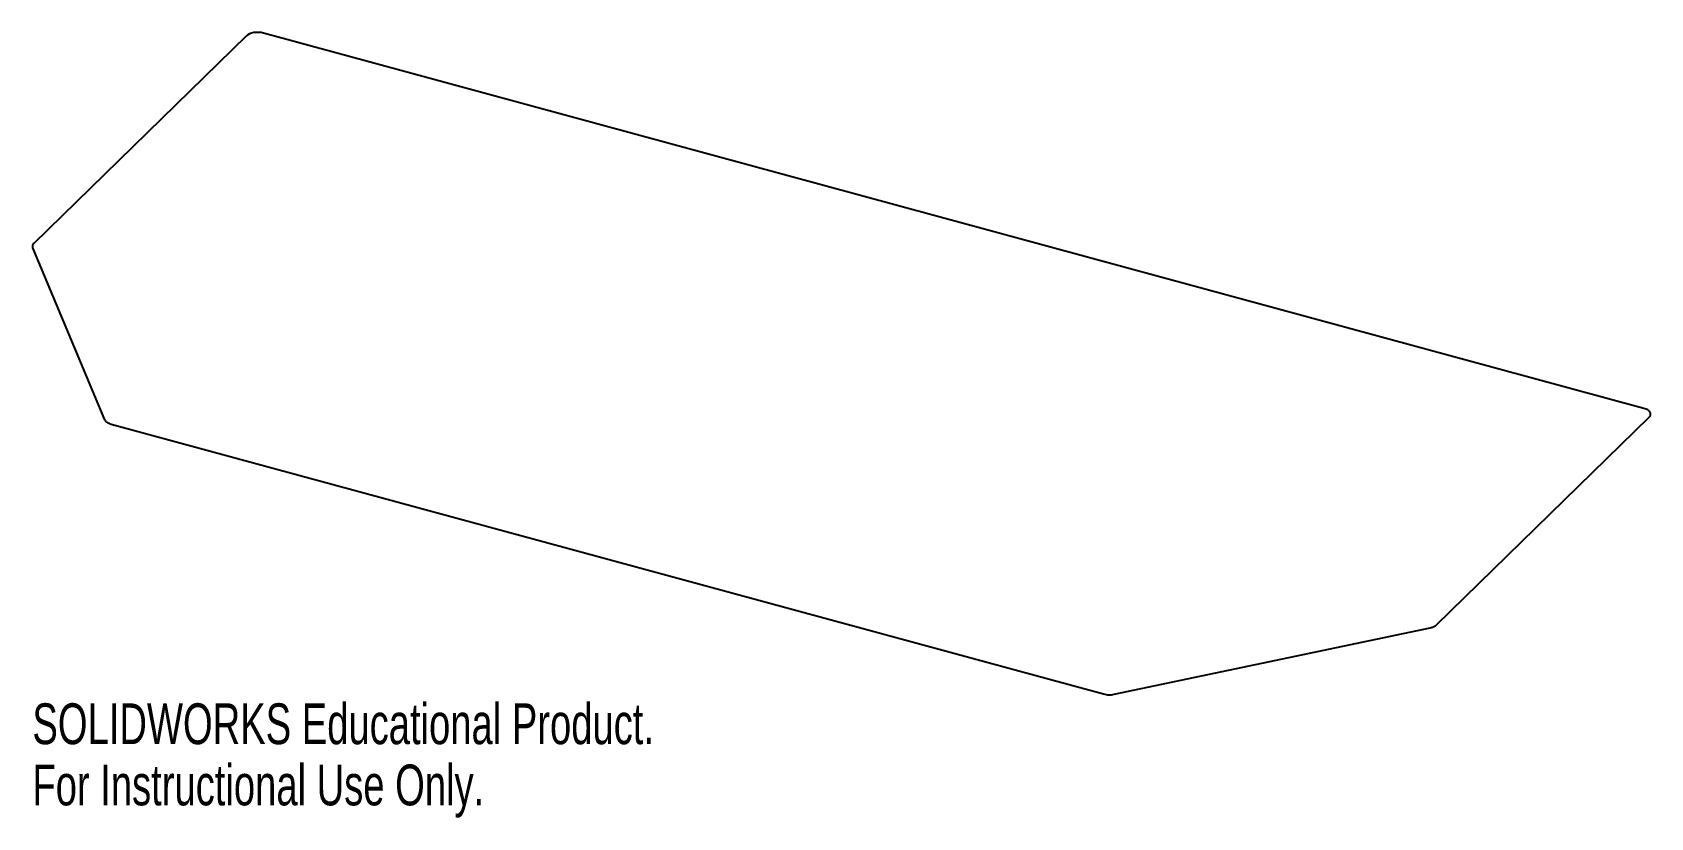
# Model space of a CAD drawing. Header units: millimetres. Extents: x -89 to 103, y -51 to 42.
import ezdxf

# ---------------------------------------------------------------- set-up
doc = ezdxf.new("R2010")
doc.units = ezdxf.units.MM
doc.styles.add('SLDTEXTSTYLE0', font='TXT', dxfattribs={"width": 0.7})

msp = doc.modelspace()

# ---------------------------------------------------------------- linework, layer by layer
at = {"color": 7, "linetype": 'Continuous'}
for p, q in [((102.34, -2.19), (-61.27, 42.28)), ((-63.3, 41.95), (-88.51, 17.35)), ((-88.65, 16.82), (-80.12, -3.54)), ((77.76, -27.84), (102.97, -3.24)), ((-79.35, -4.06), (38.28, -36.03)), ((39.55, -36.06), (77, -28.2))]:
    msp.add_line(p, q, dxfattribs=at)
at = {"color": 7, "linetype": 'Continuous', "flags": 128}
for points in [[(-61.27, 42.28), (-61.55, 42.33), (-61.84, 42.36), (-62.13, 42.36), (-62.42, 42.33), (-62.69, 42.27), (-62.93, 42.19), (-63.14, 42.08), (-63.3, 41.95)], [(-88.51, 17.35), (-88.57, 17.29), (-88.61, 17.22), (-88.65, 17.16), (-88.67, 17.09), (-88.68, 17.03), (-88.68, 16.96), (-88.67, 16.89), (-88.65, 16.82)], [(-80.12, -3.54), (-80.07, -3.62), (-80.01, -3.7), (-79.94, -3.77), (-79.85, -3.84), (-79.74, -3.91), (-79.62, -3.96), (-79.49, -4.01), (-79.35, -4.06)], [(102.97, -3.24), (103.08, -3.1), (103.14, -2.95), (103.14, -2.79), (103.08, -2.65), (102.96, -2.51), (102.8, -2.38), (102.59, -2.27), (102.34, -2.19)], [(77, -28.2), (77.12, -28.17), (77.23, -28.13), (77.34, -28.1), (77.44, -28.05), (77.53, -28.01), (77.62, -27.95), (77.69, -27.9), (77.76, -27.84)], [(38.28, -36.03), (38.43, -36.06), (38.59, -36.09), (38.75, -36.11), (38.91, -36.12), (39.07, -36.12), (39.23, -36.11), (39.39, -36.09), (39.55, -36.06)]]:
    msp.add_lwpolyline(points, dxfattribs=at)

# ---------------------------------------------------------------- texts
at = {"color": 7, "linetype": 'Continuous', "char_height": 4.8336, "attachment_point": 1, "style": 'SLDTEXTSTYLE0'}
for s, insert in [('SOLIDWORKS Educational Product.', (-88.68, -37.14)), ('For Instructional Use Only.', (-88.68, -44.39))]:
    msp.add_mtext(s, dxfattribs=dict(at, insert=insert))

doc.saveas('drawing.dxf')
